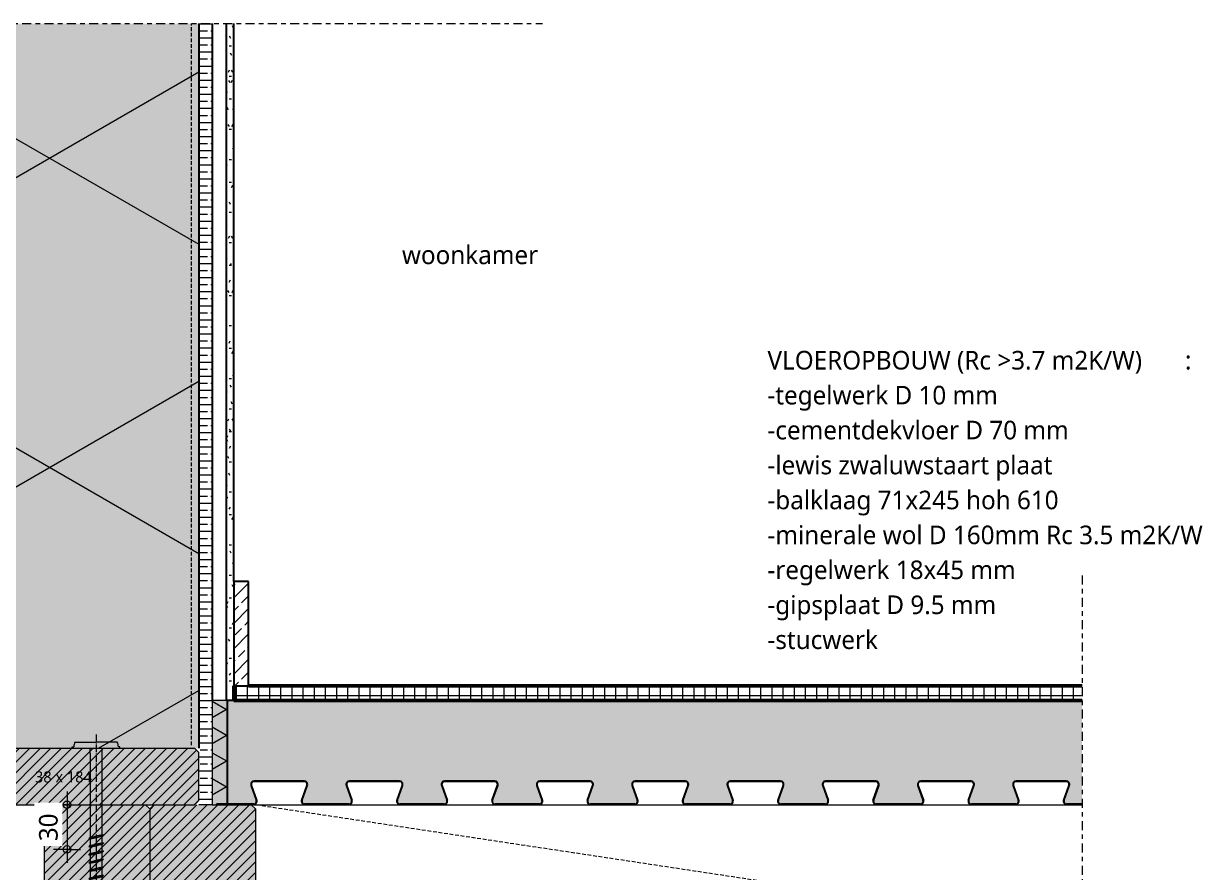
# Model space of a CAD drawing. Header units: millimetres. Extents: x 2927 to 18500, y -7154 to 6447.
# Drawn here: x 5745 to 6537, y 4149 to 4719 of the extents above; entities that cross this region are included whole.
import ezdxf

# ---------------------------------------------------------------- set-up
doc = ezdxf.new("R2010")
doc.units = ezdxf.units.MM
for name, pattern in [('MV_center', [15, 6, -3, 3, -3]), ('MV_hartlijn_staal', [6.6, 5, -0.8, 0, -0.8]), ('MV_hidden', [3.75, 2.5, -1.25])]:
    doc.linetypes.add(name, pattern=pattern)
for name, color, linetype, lineweight in [('A-ANNO-DIMS', 211, 'Continuous', 13), ('A-ANNO-DIMS-5', 211, 'Continuous', 13), ('A-ANNO-NOTE', 131, 'Continuous', 18), ('A-DETL', 90, 'Continuous', 13), ('A-DETL-GENF', 92, 'Continuous', 18), ('A-DETL-MEDM', 33, 'Continuous', 18), ('G-ANNO-TEXT', 231, 'Continuous', 13)]:
    doc.layers.add(name, color=color, linetype=linetype, lineweight=lineweight)
doc.styles.add('Segoe UI', font='segoeui.ttf', dxfattribs={"height": 7.5})
doc.styles.add('Segoe UI_3', font='segoeui.ttf', dxfattribs={"height": 12.5})
doc.styles.add('Segoe UI_B', font='segoeui.ttf', dxfattribs={"height": 12.5})
doc.dimstyles.new('2_5_mm_controle', dxfattribs={"dimscale": 304.8, "dimtxt": 13.092049, "dimasz": 0.016404, "dimexe": 0.029528, "dimexo": 0.0625, "dimgap": 0.008202, "dimtad": 1, "dimdec": 0, "dimzin": 0, "dimdsep": 46, "dimtxsty": 'Segoe UI_3', "dimblk1": 'DOTBLANK', "dimblk2": 'DOTBLANK', "dimsah": 1, "dimcen": 0.09, "dimdle": 0.029528, "dimazin": 0, "dimtfac": 1, "dimtdec": 4, "dimtix": 1, "dimtmove": 0, "dimatfit": 3, "dimfxl": 0.029528, "dimfxlon": 1, "dimtvp": 1, "dimtfill": 1, "dimtolj": 1, "dimtzin": 0, "dimarcsym": 2})

# ---------------------------------------------------------------- blocks, each defined once
blk = doc.blocks.new('42 isolatie - Type 1-V29-Details Domera')
at = {"layer": 'A-DETL-GENF'}
blk.add_hatch(color=256, dxfattribs=at).paths.add_polyline_path([(38.28, -0.8), (38.28, -184.8), (525.28, -184.8), (525.28, -0.8), (230.28, -0.8)])
at = {"layer": 'A-DETL-GENF', "lineweight": 13}
h = blk.add_hatch(dxfattribs=at)
h.set_pattern_fill('FP_11', color=256, style=0, pattern_type=2)
h.set_pattern_definition([(300, (-2126.39, -181.76), (-155.885, -90), []), (240, (-2126.39, -181.76), (-155.885, 90), [])])
h.paths.add_polyline_path([(38.28, -0.8), (38.28, -184.8), (525.28, -184.8), (525.28, -0.8), (230.28, -0.8)])
at = {"layer": 'A-DETL-GENF'}
for p, q in [((213.46, -0.8), (38.28, -0.8)), ((213.46, -0.8), (38.28, -0.8)), ((230.28, -0.8), (213.46, -0.8)), ((230.28, -0.8), (213.46, -0.8)), ((525.28, -0.8), (230.28, -0.8)), ((38.28, -184.8), (525.28, -184.8))]:
    blk.add_line(p, q, dxfattribs=at)
blk = doc.blocks.new('00 hout_rechthoekig_sls - Vuren 71x221-V33-Details Domera')
at = {"layer": 'A-DETL-GENF'}
blk.add_hatch(color=256, dxfattribs=at).paths.add_polyline_path([(221, -2.83), (218.17, 0), (2.83, 0), (0, -2.83), (0, -68.17), (2.83, -71), (218.17, -71), (221, -68.17)])
at = {"layer": 'A-DETL-MEDM', "lineweight": 13}
h = blk.add_hatch(dxfattribs=at)
h.set_pattern_fill('FP_68', color=256, style=0, pattern_type=2)
h.set_pattern_definition([(135, (4194.144, -5829.284), (-3.535534, -3.535534), [])])
h.paths.add_polyline_path([(221, -68.17), (221, -2.83), (218.17, 0), (2.83, 0), (0, -2.83), (0, -68.17), (2.83, -71), (218.17, -71)])
at = {"layer": 'A-DETL-MEDM'}
for p, q in [((0, -2.83), (2.83, 0)), ((2.83, 0), (0, -2.83)), ((218.17, 0), (221, -2.83)), ((218.17, 0), (221, -2.83)), ((2.83, -71), (0, -68.17)), ((0, -68.17), (2.83, -71)), ((2.83, -71), (218.17, -71)), ((221, -68.17), (218.17, -71)), ((218.17, -71), (221, -68.17))]:
    blk.add_line(p, q, dxfattribs=at)
blk = doc.blocks.new('00 hout_rechthoekig_sls - Vuren 71x221-V35-Details Domera')
at = {"layer": 'A-DETL-GENF'}
blk.add_hatch(color=256, dxfattribs=at).paths.add_polyline_path([(221, -68.17), (221, -2.83), (218.17, 0), (2.83, 0), (0, -2.83), (0, -68.17), (2.83, -71), (218.17, -71)])
at = {"layer": 'A-DETL-MEDM', "lineweight": 13}
h = blk.add_hatch(dxfattribs=at)
h.set_pattern_fill('FP_70', color=256, style=0, pattern_type=2)
h.set_pattern_definition([(135, (4194.144, -5900.284), (-3.535534, -3.535534), [])])
h.paths.add_polyline_path([(221, -68.17), (221, -2.83), (218.17, 0), (2.83, 0), (0, -2.83), (0, -68.17), (2.83, -71), (218.17, -71)])
at = {"layer": 'A-DETL-MEDM'}
for p, q in [((0, -2.83), (2.83, 0)), ((2.83, 0), (0, -2.83)), ((2.83, 0), (218.17, 0)), ((218.17, 0), (221, -2.83)), ((218.17, 0), (221, -2.83)), ((221, -68.17), (221, -2.83)), ((0, -29), (0, -38)), ((2.83, -71), (0, -68.17)), ((0, -68.17), (2.83, -71)), ((2.83, -71), (218.17, -71)), ((221, -68.17), (218.17, -71)), ((218.17, -71), (221, -68.17))]:
    blk.add_line(p, q, dxfattribs=at)
blk = doc.blocks.new('00 hout_rechthoekig_sls - SLS 38x184-V36-Details Domera')
at = {"layer": 'A-DETL-GENF'}
blk.add_hatch(color=256, dxfattribs=at).paths.add_polyline_path([(181.17, -38), (184, -35.17), (184, -2.83), (181.17, 0), (2.83, 0), (0, -2.83), (0, -35.17), (2.83, -38), (75.02, -38)])
at = {"layer": 'A-DETL-MEDM', "lineweight": 13}
h = blk.add_hatch(dxfattribs=at)
h.set_pattern_fill('FP_71', color=256, style=0, pattern_type=2)
h.set_pattern_definition([(45, (-5678.284, -4232.144), (-3.535534, 3.535534), [])])
h.paths.add_polyline_path([(181.17, -38), (184, -35.17), (184, -2.83), (181.17, 0), (2.83, 0), (0, -2.83), (0, -35.17), (2.83, -38), (75.02, -38)])
at = {"layer": 'A-DETL-MEDM'}
for p, q in [((0, -2.83), (2.83, 0)), ((2.83, 0), (0, -2.83)), ((2.83, 0), (181.17, 0)), ((181.17, 0), (184, -2.83)), ((0, -2.83), (0, -35.17)), ((181.17, 0), (184, -2.83)), ((184, -35.17), (184, -2.83)), ((2.83, -38), (0, -35.17)), ((0, -35.17), (2.83, -38)), ((2.83, -38), (181.17, -38)), ((184, -35.17), (181.17, -38)), ((181.17, -38), (184, -35.17))]:
    blk.add_line(p, q, dxfattribs=at)
blk = doc.blocks.new('42 isolatie - Type 1-3773044-Details Domera')
at = {"layer": 'A-DETL-GENF'}
blk.add_hatch(color=256, dxfattribs=at).paths.add_polyline_path([(0.28, -0.8), (0.28, -3.3), (0.78, -4.01), (0.78, -10.8), (70.28, -10.8), (70.28, -0.8), (11.79, -0.8)])
at = {"layer": 'A-DETL-GENF', "lineweight": 13}
h = blk.add_hatch(dxfattribs=at)
h.set_pattern_fill('FP_56', color=256, style=0, pattern_type=2)
h.set_pattern_definition([(300, (-2375.531, -120.812), (-12.99038, -7.5), []), (240, (-2375.531, -120.812), (-12.99038, 7.5), [])])
h.paths.add_polyline_path([(0.28, -0.8), (0.28, -3.3), (0.78, -4.01), (0.78, -10.8), (70.28, -10.8), (70.28, -0.8), (11.79, -0.8)])
at = {"layer": 'A-DETL-GENF'}
for p, q in [((70.28, -0.8), (0.28, -0.8)), ((0.28, -0.8), (0.28, -3.3)), ((70.28, -0.8), (0.28, -0.8)), ((0.28, -0.8), (0.28, -3.3)), ((70.28, -10.8), (70.28, -0.8)), ((70.28, -10.8), (70.28, -0.8)), ((0.78, -10.8), (70.28, -10.8))]:
    blk.add_line(p, q, dxfattribs=at)
blk = doc.blocks.new('23 Zwaluwstaartplaat - Lewis Zwaluwstaartplaat-3218157-Details Domera')
at = {"layer": 'A-DETL-GENF'}
blk.add_hatch(color=256, dxfattribs=at).paths.add_polyline_path([(482.09, 0), (511.91, 0), (512.44, 0.06), (512.95, 0.25), (513.39, 0.55), (513.75, 0.95), (514, 1.42), (514.14, 1.94), (514.14, 2.52), (514.03, 3), (510.35, 13.57), (510.35, 13.99), (510.46, 14.39), (510.66, 14.76), (510.94, 15.07), (511.28, 15.3), (511.67, 15.45), (512.09, 15.5), (546.33, 15.45), (546.72, 15.3), (547.06, 15.07), (547.34, 14.76), (547.56, 14.31), (547.65, 13.99), (547.65, 13.57), (547.54, 13.1), (543.97, 3), (543.85, 2.48), (543.86, 1.94), (544, 1.42), (544.25, 0.95), (544.61, 0.55), (545.05, 0.25), (545.56, 0.06), (546.09, 0), (556.5, 0), (556.5, 0.5), (545.67, 0.55), (545.28, 0.7), (544.92, 0.95), (544.56, 1.42), (544.46, 1.61), (544.35, 2.01), (544.36, 2.48), (544.5, 3), (548.07, 13.17), (548.15, 13.57), (548.14, 14.06), (548, 14.58), (547.73, 15.07), (547.31, 15.5), (546.72, 15.83), (546.44, 15.94), (545.91, 16), (512.09, 16), (511.56, 15.94), (510.94, 15.67), (510.48, 15.3), (510.25, 15.05), (509.95, 14.39), (509.86, 13.99), (509.85, 13.52), (509.97, 13), (513.65, 2.43), (513.65, 2.01), (513.44, 1.42), (513.34, 1.24), (512.95, 0.85), (512.72, 0.7), (512.33, 0.55), (511.91, 0.5), (481.67, 0.55), (481.28, 0.7), (480.92, 0.95), (480.56, 1.42), (480.46, 1.61), (480.35, 2.01), (480.36, 2.48), (480.5, 3), (484.07, 13.17), (484.15, 13.57), (484.14, 14.06), (484, 14.58), (483.73, 15.07), (483.31, 15.5), (482.72, 15.83), (482.44, 15.94), (481.91, 16), (448.09, 16), (447.56, 15.94), (446.94, 15.67), (446.48, 15.3), (446.25, 15.05), (445.95, 14.39), (445.86, 13.99), (445.85, 13.52), (445.97, 13), (449.65, 2.43), (449.65, 2.01), (449.44, 1.42), (449.34, 1.24), (448.95, 0.85), (448.72, 0.7), (448.33, 0.55), (447.91, 0.5), (417.67, 0.55), (417.28, 0.7), (416.92, 0.95), (416.56, 1.42), (416.46, 1.61), (416.35, 2.01), (416.36, 2.48), (416.5, 3), (420.07, 13.17), (420.15, 13.57), (420.14, 14.06), (420, 14.58), (419.73, 15.07), (419.31, 15.5), (418.72, 15.83), (418.44, 15.94), (417.91, 16), (384.09, 16), (383.56, 15.94), (382.94, 15.67), (382.48, 15.3), (382.25, 15.05), (381.95, 14.39), (381.86, 13.99), (381.85, 13.52), (381.97, 13), (385.65, 2.43), (385.65, 2.01), (385.44, 1.42), (385.34, 1.24), (384.95, 0.85), (384.72, 0.7), (384.33, 0.55), (383.91, 0.5), (353.67, 0.55), (353.28, 0.7), (352.92, 0.95), (352.56, 1.42), (352.46, 1.61), (352.35, 2.01), (352.36, 2.48), (352.5, 3), (356.07, 13.17), (356.15, 13.57), (356.14, 14.06), (356, 14.58), (355.73, 15.07), (355.31, 15.5), (354.72, 15.83), (354.44, 15.94), (353.91, 16), (320.09, 16), (319.56, 15.94), (318.94, 15.67), (318.48, 15.3), (318.25, 15.05), (317.95, 14.39), (317.86, 13.99), (317.85, 13.52), (317.97, 13), (321.65, 2.43), (321.65, 2.01), (321.44, 1.42), (321.34, 1.24), (320.95, 0.85), (320.72, 0.7), (320.33, 0.55), (319.91, 0.5), (289.66, 0.55), (289.28, 0.7), (288.92, 0.95), (288.56, 1.42), (288.46, 1.61), (288.35, 2.01), (288.36, 2.48), (288.5, 3), (292.07, 13.17), (292.15, 13.57), (292.14, 14.06), (291.9, 14.76), (291.65, 15.16), (291.31, 15.5), (290.95, 15.75), (290.44, 15.94), (289.91, 16), (256.09, 16), (255.56, 15.94), (254.94, 15.67), (254.48, 15.3), (254.25, 15.05), (254, 14.58), (253.86, 13.99), (253.85, 13.52), (253.97, 13), (257.65, 2.43), (257.65, 2.01), (257.44, 1.42), (257.34, 1.24), (256.95, 0.85), (256.72, 0.7), (256.33, 0.55), (255.91, 0.5), (225.67, 0.55), (225.28, 0.7), (224.92, 0.95), (224.56, 1.42), (224.46, 1.61), (224.35, 2.01), (224.36, 2.48), (224.5, 3), (228.07, 13.17), (228.15, 13.52), (228.14, 14.06), (227.9, 14.76), (227.73, 15.07), (227.31, 15.5), (226.72, 15.83), (226.44, 15.94), (225.91, 16), (192.09, 16), (191.56, 15.94), (190.94, 15.67), (190.48, 15.3), (190.25, 15.05), (189.95, 14.39), (189.86, 14.06), (189.85, 13.52), (189.97, 13), (193.65, 2.43), (193.65, 2.01), (193.44, 1.42), (193.34, 1.24), (192.95, 0.85), (192.72, 0.7), (192.33, 0.55), (191.91, 0.5), (161.67, 0.55), (161.28, 0.7), (160.92, 0.95), (160.56, 1.42), (160.46, 1.61), (160.35, 2.01), (160.36, 2.48), (160.5, 3), (164.07, 13.17), (164.15, 13.52), (164.14, 14.06), (163.9, 14.76), (163.73, 15.07), (163.31, 15.5), (162.72, 15.83), (162.44, 15.94), (161.91, 16), (128.09, 16), (127.56, 15.94), (126.94, 15.67), (126.48, 15.3), (126.25, 15.05), (125.95, 14.39), (125.86, 14.06), (125.85, 13.52), (125.97, 13), (129.65, 2.43), (129.65, 2.01), (129.44, 1.42), (129.34, 1.24), (128.95, 0.85), (128.72, 0.7), (128.33, 0.55), (127.91, 0.5), (97.67, 0.55), (97.28, 0.7), (96.92, 0.95), (96.56, 1.42), (96.46, 1.61), (96.35, 2.01), (96.36, 2.48), (96.5, 3), (100.07, 13.17), (100.15, 13.52), (100.14, 14.06), (99.9, 14.76), (99.73, 15.07), (99.31, 15.5), (98.72, 15.83), (98.44, 15.94), (97.91, 16), (64.09, 16), (63.56, 15.94), (62.94, 15.67), (62.48, 15.3), (62.25, 15.05), (61.95, 14.39), (61.86, 14.06), (61.85, 13.52), (61.97, 13), (65.65, 2.43), (65.65, 2.01), (65.44, 1.42), (65.34, 1.24), (64.95, 0.85), (64.72, 0.7), (64.33, 0.55), (63.91, 0.5), (33.67, 0.55), (33.28, 0.7), (32.92, 0.95), (32.56, 1.42), (32.46, 1.61), (32.35, 2.01), (32.36, 2.48), (32.5, 3), (36.07, 13.17), (36.15, 13.52), (36.14, 14.06), (35.9, 14.76), (35.73, 15.07), (35.31, 15.5), (34.72, 15.83), (34.44, 15.94), (33.91, 16), (0.09, 16), (-0.44, 15.94), (-1.06, 15.67), (-1.52, 15.3), (-1.75, 15.05), (-2.05, 14.39), (-2.14, 14.06), (-2.15, 13.52), (-2.03, 13), (1.65, 2.43), (1.65, 2.01), (1.44, 1.42), (1.34, 1.24), (0.95, 0.85), (0.72, 0.7), (0.33, 0.55), (-0.09, 0.5), (-24.79, 0.5), (-25.5, 0), (-0.09, 0), (0.44, 0.06), (0.95, 0.25), (1.39, 0.55), (1.75, 0.95), (2, 1.42), (2.14, 1.94), (2.14, 2.52), (2.03, 3), (-1.65, 13.57), (-1.65, 13.99), (-1.54, 14.39), (-1.34, 14.76), (-1.06, 15.07), (-0.72, 15.3), (-0.33, 15.45), (0.09, 15.5), (34.33, 15.45), (34.72, 15.3), (35.06, 15.07), (35.34, 14.76), (35.56, 14.31), (35.65, 13.99), (35.65, 13.54), (35.54, 13.1), (31.97, 3), (31.85, 2.48), (31.86, 1.94), (32, 1.42), (32.25, 0.95), (32.61, 0.55), (33.05, 0.25), (33.56, 0.06), (34.09, 0), (63.91, 0), (64.44, 0.06), (64.95, 0.25), (65.39, 0.55), (65.75, 0.95), (66, 1.42), (66.14, 1.94), (66.14, 2.52), (66.03, 3), (62.35, 13.57), (62.35, 13.99), (62.46, 14.39), (62.66, 14.76), (62.94, 15.07), (63.28, 15.3), (63.67, 15.45), (64.09, 15.5), (98.33, 15.45), (98.72, 15.3), (99.06, 15.07), (99.34, 14.76), (99.56, 14.31), (99.65, 13.99), (99.65, 13.54), (99.54, 13.1), (95.97, 3), (95.85, 2.48), (95.86, 1.94), (96, 1.42), (96.25, 0.95), (96.61, 0.55), (97.05, 0.25), (97.56, 0.06), (98.09, 0), (127.91, 0), (128.44, 0.06), (128.95, 0.25), (129.39, 0.55), (129.75, 0.95), (130, 1.42), (130.14, 1.94), (130.14, 2.52), (130.03, 3), (126.35, 13.57), (126.35, 13.99), (126.46, 14.39), (126.66, 14.76), (126.94, 15.07), (127.28, 15.3), (127.67, 15.45), (128.09, 15.5), (162.33, 15.45), (162.72, 15.3), (163.06, 15.07), (163.34, 14.76), (163.56, 14.31), (163.65, 13.99), (163.65, 13.54), (163.54, 13.1), (159.97, 3), (159.85, 2.48), (159.86, 1.94), (160, 1.42), (160.25, 0.95), (160.61, 0.55), (161.05, 0.25), (161.56, 0.06), (162.09, 0), (191.91, 0), (192.44, 0.06), (192.95, 0.25), (193.39, 0.55), (193.75, 0.95), (194, 1.42), (194.14, 1.94), (194.14, 2.52), (194.03, 3), (190.35, 13.57), (190.35, 13.99), (190.46, 14.39), (190.66, 14.76), (190.94, 15.07), (191.28, 15.3), (191.67, 15.45), (192.09, 15.5), (226.33, 15.45), (226.72, 15.3), (227.06, 15.07), (227.34, 14.76), (227.56, 14.31), (227.65, 13.99), (227.65, 13.54), (227.54, 13.1), (223.97, 3), (223.85, 2.48), (223.86, 1.94), (224, 1.42), (224.25, 0.95), (224.61, 0.55), (225.05, 0.25), (225.56, 0.06), (226.09, 0), (255.91, 0), (256.44, 0.06), (256.95, 0.25), (257.39, 0.55), (257.75, 0.95), (258, 1.42), (258.14, 1.94), (258.14, 2.52), (258.03, 3), (254.35, 13.57), (254.35, 13.99), (254.46, 14.39), (254.66, 14.76), (254.94, 15.07), (255.28, 15.3), (255.67, 15.45), (256.09, 15.5), (290.33, 15.45), (290.72, 15.3), (291.06, 15.07), (291.34, 14.76), (291.56, 14.31), (291.65, 13.99), (291.65, 13.57), (291.56, 13.17), (287.97, 3), (287.85, 2.48), (287.86, 1.94), (288, 1.42), (288.25, 0.95), (288.61, 0.55), (289.05, 0.25), (289.56, 0.06), (290.09, 0), (319.91, 0), (320.44, 0.06), (320.95, 0.25), (321.39, 0.55), (321.75, 0.95), (322, 1.42), (322.14, 1.94), (322.14, 2.52), (322.03, 3), (318.35, 13.57), (318.35, 13.99), (318.46, 14.39), (318.66, 14.76), (318.94, 15.07), (319.28, 15.3), (319.67, 15.45), (320.09, 15.5), (354.33, 15.45), (354.72, 15.3), (355.06, 15.07), (355.34, 14.76), (355.56, 14.31), (355.65, 13.99), (355.65, 13.57), (355.54, 13.1), (351.97, 3), (351.85, 2.48), (351.86, 1.94), (352, 1.42), (352.25, 0.95), (352.61, 0.55), (353.05, 0.25), (353.56, 0.06), (354.09, 0), (383.91, 0), (384.44, 0.06), (384.95, 0.25), (385.39, 0.55), (385.75, 0.95), (386, 1.42), (386.14, 1.94), (386.14, 2.52), (386.03, 3), (382.35, 13.57), (382.35, 13.99), (382.46, 14.39), (382.66, 14.76), (382.94, 15.07), (383.28, 15.3), (383.67, 15.45), (384.09, 15.5), (418.33, 15.45), (418.72, 15.3), (419.06, 15.07), (419.34, 14.76), (419.56, 14.31), (419.65, 13.99), (419.65, 13.57), (419.54, 13.1), (415.97, 3), (415.85, 2.48), (415.86, 1.94), (416, 1.42), (416.25, 0.95), (416.61, 0.55), (417.05, 0.25), (417.56, 0.06), (418.09, 0), (447.91, 0), (448.44, 0.06), (448.95, 0.25), (449.39, 0.55), (449.75, 0.95), (450, 1.42), (450.14, 1.94), (450.14, 2.52), (450.03, 3), (446.35, 13.57), (446.35, 13.99), (446.46, 14.39), (446.66, 14.76), (446.94, 15.07), (447.28, 15.3), (447.67, 15.45), (448.09, 15.5), (482.33, 15.45), (482.72, 15.3), (483.06, 15.07), (483.34, 14.76), (483.56, 14.31), (483.65, 13.99), (483.65, 13.57), (483.54, 13.1), (479.97, 3), (479.85, 2.48), (479.86, 1.94), (480, 1.42), (480.25, 0.95), (480.61, 0.55), (481.05, 0.25), (481.56, 0.06)])
for p, q in [((33.91, 16), (0.09, 16)), ((97.91, 16), (64.09, 16)), ((161.91, 16), (128.09, 16)), ((225.91, 16), (192.09, 16)), ((289.91, 16), (256.09, 16)), ((353.91, 16), (320.09, 16)), ((417.91, 16), (384.09, 16)), ((481.91, 16), (448.09, 16)), ((545.91, 16), (512.09, 16)), ((-2.03, 13), (1.56, 2.83)), ((-1.56, 13.17), (2.03, 3)), ((33.91, 15.5), (0.09, 15.5)), ((31.97, 3), (35.56, 13.17)), ((32.44, 2.83), (36.03, 13)), ((61.97, 13), (65.56, 2.83)), ((62.44, 13.17), (66.03, 3)), ((97.91, 15.5), (64.09, 15.5)), ((95.97, 3), (99.56, 13.17)), ((96.44, 2.83), (100.03, 13)), ((125.97, 13), (129.56, 2.83)), ((126.44, 13.17), (130.03, 3)), ((161.91, 15.5), (128.09, 15.5)), ((159.97, 3), (163.56, 13.17)), ((160.44, 2.83), (164.03, 13)), ((189.97, 13), (193.56, 2.83)), ((190.44, 13.17), (194.03, 3)), ((225.91, 15.5), (192.09, 15.5)), ((223.97, 3), (227.56, 13.17)), ((224.44, 2.83), (228.03, 13)), ((253.97, 13), (257.56, 2.83)), ((254.44, 13.17), (258.03, 3)), ((289.91, 15.5), (256.09, 15.5)), ((287.97, 3), (291.56, 13.17)), ((288.44, 2.83), (292.03, 13)), ((317.97, 13), (321.56, 2.83)), ((318.44, 13.17), (322.03, 3)), ((353.91, 15.5), (320.09, 15.5)), ((351.97, 3), (355.56, 13.17)), ((352.44, 2.83), (356.03, 13)), ((381.97, 13), (385.56, 2.83)), ((382.44, 13.17), (386.03, 3)), ((417.91, 15.5), (384.09, 15.5)), ((415.97, 3), (419.56, 13.17)), ((416.44, 2.83), (420.03, 13)), ((445.97, 13), (449.56, 2.83)), ((446.44, 13.17), (450.03, 3)), ((481.91, 15.5), (448.09, 15.5)), ((479.97, 3), (483.56, 13.17)), ((480.44, 2.83), (484.03, 13)), ((509.97, 13), (513.56, 2.83)), ((510.44, 13.17), (514.03, 3)), ((545.91, 15.5), (512.09, 15.5)), ((543.97, 3), (547.56, 13.17)), ((544.44, 2.83), (548.03, 13)), ((-24.79, 0.5), (-25.5, 0)), ((-25.5, 0), (-0.09, 0)), ((-0.09, 0.5), (-24.79, 0.5)), ((63.91, 0.5), (34.09, 0.5)), ((127.91, 0.5), (98.09, 0.5)), ((191.91, 0.5), (162.09, 0.5)), ((255.91, 0.5), (226.09, 0.5)), ((319.91, 0.5), (290.09, 0.5)), ((383.91, 0.5), (354.09, 0.5)), ((447.91, 0.5), (418.09, 0.5)), ((511.91, 0.5), (482.09, 0.5)), ((556.5, 0.5), (546.09, 0.5)), ((34.09, 0), (63.91, 0)), ((98.09, 0), (127.91, 0)), ((162.09, 0), (191.91, 0)), ((226.09, 0), (255.91, 0)), ((290.09, 0), (319.91, 0)), ((354.09, 0), (383.91, 0)), ((418.09, 0), (447.91, 0)), ((482.09, 0), (511.91, 0)), ((546.09, 0), (556.5, 0))]:
    blk.add_line(p, q, dxfattribs=at)
for centre, radius, start, end in [((0.09, 13.75), 2.25, 90, 199.47122), ((33.91, 13.75), 2.25, 340.52878, 90), ((64.09, 13.75), 2.25, 90, 199.47122), ((97.91, 13.75), 2.25, 340.52878, 90), ((128.09, 13.75), 2.25, 90, 199.47122), ((161.91, 13.75), 2.25, 340.52878, 90), ((192.09, 13.75), 2.25, 90, 199.47122), ((225.91, 13.75), 2.25, 340.52878, 90), ((256.09, 13.75), 2.25, 90, 199.47122), ((289.91, 13.75), 2.25, 340.52878, 90), ((320.09, 13.75), 2.25, 90, 199.47122), ((353.91, 13.75), 2.25, 340.52878, 90), ((384.09, 13.75), 2.25, 90, 199.47122), ((417.91, 13.75), 2.25, 340.52878, 90), ((448.09, 13.75), 2.25, 90, 199.47122), ((481.91, 13.75), 2.25, 340.52878, 90), ((512.09, 13.75), 2.25, 90, 199.47122), ((545.91, 13.75), 2.25, 340.52878, 90), ((0.09, 13.75), 1.75, 90, 199.47122), ((33.91, 13.75), 1.75, 340.52878, 90), ((64.09, 13.75), 1.75, 90, 199.47122), ((97.91, 13.75), 1.75, 340.52878, 90), ((128.09, 13.75), 1.75, 90, 199.47122), ((161.91, 13.75), 1.75, 340.52878, 90), ((192.09, 13.75), 1.75, 90, 199.47122), ((225.91, 13.75), 1.75, 340.52878, 90), ((256.09, 13.75), 1.75, 90, 199.47122), ((289.91, 13.75), 1.75, 340.52878, 90), ((320.09, 13.75), 1.75, 90, 199.47122), ((353.91, 13.75), 1.75, 340.52878, 90), ((384.09, 13.75), 1.75, 90, 199.47122), ((417.91, 13.75), 1.75, 340.52878, 90), ((448.09, 13.75), 1.75, 90, 199.47122), ((481.91, 13.75), 1.75, 340.52878, 90), ((512.09, 13.75), 1.75, 90, 199.47122), ((545.91, 13.75), 1.75, 340.52878, 90), ((-0.09, 2.25), 2.25, 270, 19.47122), ((-0.09, 2.25), 1.75, 270, 19.47122), ((34.09, 2.25), 2.25, 160.52878, 270), ((34.09, 2.25), 1.75, 160.52878, 270), ((63.91, 2.25), 2.25, 270, 19.47122), ((63.91, 2.25), 1.75, 270, 19.47122), ((98.09, 2.25), 2.25, 160.52878, 270), ((98.09, 2.25), 1.75, 160.52878, 270), ((127.91, 2.25), 2.25, 270, 19.47122), ((127.91, 2.25), 1.75, 270, 19.47122), ((162.09, 2.25), 2.25, 160.52878, 270), ((162.09, 2.25), 1.75, 160.52878, 270), ((191.91, 2.25), 2.25, 270, 19.47122), ((191.91, 2.25), 1.75, 270, 19.47122), ((226.09, 2.25), 2.25, 160.52878, 270), ((226.09, 2.25), 1.75, 160.52878, 270), ((255.91, 2.25), 2.25, 270, 19.47122), ((255.91, 2.25), 1.75, 270, 19.47122), ((290.09, 2.25), 2.25, 160.52878, 270), ((290.09, 2.25), 1.75, 160.52878, 270), ((319.91, 2.25), 2.25, 270, 19.47122), ((319.91, 2.25), 1.75, 270, 19.47122), ((354.09, 2.25), 2.25, 160.52878, 270), ((354.09, 2.25), 1.75, 160.52878, 270), ((383.91, 2.25), 2.25, 270, 19.47122), ((383.91, 2.25), 1.75, 270, 19.47122), ((418.09, 2.25), 2.25, 160.52878, 270), ((418.09, 2.25), 1.75, 160.52878, 270), ((447.91, 2.25), 2.25, 270, 19.47122), ((447.91, 2.25), 1.75, 270, 19.47122), ((482.09, 2.25), 2.25, 160.52878, 270), ((482.09, 2.25), 1.75, 160.52878, 270), ((511.91, 2.25), 2.25, 270, 19.47122), ((511.91, 2.25), 1.75, 270, 19.47122), ((546.09, 2.25), 2.25, 160.52878, 270), ((546.09, 2.25), 1.75, 160.52878, 270)]:
    blk.add_arc(centre, radius, start, end, dxfattribs=at)
blk = doc.blocks.new('28 schroeven 2D - Tellerkop-schroef 10_0x180mm-3218140-Details Domera')
at = {"layer": 'A-DETL-GENF', "linetype": 'MV_hartlijn_staal', "lineweight": 13}
blk.add_line((0, 9.1), (0, -185.9), dxfattribs=at)
at = {"layer": 'A-DETL-GENF', "lineweight": 5}
for p, q in [((-16, 0), (-16, 1)), ((-16, 1), (-15, 1)), ((-14.2, 4), (0, 4)), ((14.2, 4), (0, 4)), ((16, 1), (15, 1)), ((16, 0), (16, 1)), ((-16, 0), (16, 0)), ((-4, -3.55), (-4, -175)), ((4, -175), (4, -3.55)), ((5, -58.31), (-5, -60.64)), ((-5, -60.64), (-4.25, -60)), ((4.25, -58.95), (5, -58.31)), ((5, -63.75), (-5, -66.08)), ((-5, -66.08), (-4.25, -65.44)), ((5, -69.19), (-5, -71.52)), ((-5, -71.52), (-4.25, -70.88)), ((4.25, -64.39), (5, -63.75)), ((4.25, -69.83), (5, -69.19)), ((5, -74.63), (-5, -76.96)), ((-5, -76.96), (-4.25, -76.32)), ((4.25, -75.27), (5, -74.63)), ((5, -80.07), (-5, -82.4)), ((-5, -82.4), (-4.25, -81.76)), ((5, -85.52), (-5, -87.84)), ((4.25, -80.71), (5, -80.07)), ((4.25, -86.16), (5, -85.52)), ((-5, -87.84), (-4.25, -87.2)), ((5, -90.96), (-5, -93.28)), ((-5, -93.28), (-4.25, -92.64)), ((4.25, -91.6), (5, -90.96)), ((5, -96.4), (-5, -98.72)), ((-5, -98.72), (-4.25, -98.08)), ((5, -101.84), (-5, -104.17)), ((4.25, -97.04), (5, -96.4)), ((4.25, -102.48), (5, -101.84)), ((-5, -104.17), (-4.25, -103.53)), ((5, -107.28), (-5, -109.61)), ((-5, -109.61), (-4.25, -108.97)), ((4.25, -107.92), (5, -107.28)), ((5, -112.72), (-5, -115.05)), ((-5, -115.05), (-4.25, -114.41)), ((5, -118.16), (-5, -120.49)), ((4.25, -113.36), (5, -112.72)), ((4.25, -118.8), (5, -118.16)), ((-5, -120.49), (-4.25, -119.85)), ((5, -123.6), (-5, -125.93)), ((-5, -125.93), (-4.25, -125.29)), ((4.25, -124.24), (5, -123.6)), ((5, -129.04), (-5, -131.37)), ((-5, -131.37), (-4.25, -130.73)), ((5, -134.48), (-5, -136.81)), ((4.25, -129.68), (5, -129.04)), ((4.25, -135.12), (5, -134.48)), ((-5, -136.81), (-4.25, -136.17)), ((5, -139.92), (-5, -142.25)), ((-5, -142.25), (-4.25, -141.61)), ((4.25, -140.56), (5, -139.92)), ((5, -145.36), (-5, -147.69)), ((-5, -147.69), (-4.25, -147.05)), ((4.25, -146), (5, -145.36)), ((5, -150.8), (-5, -153.13)), ((-5, -153.13), (-4.25, -152.49)), ((5, -156.24), (-5, -158.57)), ((-5, -158.57), (-4.25, -157.93)), ((4.25, -151.44), (5, -150.8)), ((4.25, -156.88), (5, -156.24)), ((5, -161.68), (-5, -164.01)), ((-5, -164.01), (-4.25, -163.37)), ((4.25, -162.32), (5, -161.68)), ((5, -167.13), (-5, -169.45)), ((-5, -169.45), (-4.25, -168.81)), ((5, -172.57), (-5, -174.89)), ((4.25, -167.77), (5, -167.13)), ((4.25, -173.21), (5, -172.57)), ((-5, -174.89), (-4.25, -174.25)), ((4.26, -174.67), (-4.26, -176.66)), ((-4.26, -176.66), (-3.51, -176.02)), ((-4, -175), (0, -180)), ((3.52, -177.07), (-3.52, -178.71)), ((-3.52, -178.71), (-2.77, -178.07)), ((0, -180), (4, -175)), ((2.77, -177.71), (3.52, -177.07)), ((3.51, -175.31), (4.26, -174.67))]:
    blk.add_line(p, q, dxfattribs=at)
at = {"layer": 'A-DETL-GENF'}
for p, q in [((-4, -3.55), (-4, 0)), ((4, -3.55), (4, 0))]:
    blk.add_line(p, q, dxfattribs=at)
at = {"layer": 'A-DETL-GENF', "lineweight": 5}
for centre, start, end in [((-6.79, 0.41), 154.12592, 175.87408), ((6.79, 0.41), 4.12592, 25.87408)]:
    blk.add_arc(centre, 8.23, start, end, dxfattribs=at)
for points in [[(-5, -60.64), (-3.5, -61.2), (4.25, -58.95)], [(-4.25, -60), (4.37, -57.74), (5, -58.31)], [(-5, -66.08), (-3.5, -66.64), (4.25, -64.39)], [(-5, -71.52), (-3.5, -72.08), (4.25, -69.83)], [(-4.25, -65.44), (4.37, -63.18), (5, -63.75)], [(-4.25, -70.88), (4.37, -68.62), (5, -69.19)], [(-5, -76.96), (-3.5, -77.52), (4.25, -75.27)], [(-4.25, -76.32), (4.37, -74.06), (5, -74.63)], [(-5, -82.4), (-3.5, -82.96), (4.25, -80.71)], [(-5, -87.84), (-3.5, -88.4), (4.25, -86.16)], [(-4.25, -81.76), (4.37, -79.5), (5, -80.07)], [(-4.25, -87.2), (4.37, -84.94), (5, -85.52)], [(-5, -93.28), (-3.5, -93.84), (4.25, -91.6)], [(-4.25, -92.64), (4.37, -90.38), (5, -90.96)], [(-5, -98.72), (-3.5, -99.28), (4.25, -97.04)], [(-5, -104.17), (-3.5, -104.72), (4.25, -102.48)], [(-4.25, -98.08), (4.37, -95.82), (5, -96.4)], [(-4.25, -103.53), (4.37, -101.26), (5, -101.84)], [(-5, -109.61), (-3.5, -110.17), (4.25, -107.92)], [(-4.25, -108.97), (4.37, -106.7), (5, -107.28)], [(-5, -115.05), (-3.5, -115.61), (4.25, -113.36)], [(-5, -120.49), (-3.5, -121.05), (4.25, -118.8)], [(-4.25, -114.41), (4.37, -112.15), (5, -112.72)], [(-4.25, -119.85), (4.37, -117.59), (5, -118.16)], [(-5, -125.93), (-3.5, -126.49), (4.25, -124.24)], [(-4.25, -125.29), (4.37, -123.03), (5, -123.6)], [(-5, -131.37), (-3.5, -131.93), (4.25, -129.68)], [(-4.25, -130.73), (4.37, -128.47), (5, -129.04)], [(-4.25, -136.17), (4.37, -133.91), (5, -134.48)], [(-5, -136.81), (-3.5, -137.37), (4.25, -135.12)], [(-5, -142.25), (-3.5, -142.81), (4.25, -140.56)], [(-4.25, -141.61), (4.37, -139.35), (5, -139.92)], [(-5, -147.69), (-3.5, -148.25), (4.25, -146)], [(-4.25, -147.05), (4.37, -144.79), (5, -145.36)], [(-5, -153.13), (-3.5, -153.69), (4.25, -151.44)], [(-5, -158.57), (-3.5, -159.13), (4.25, -156.88)], [(-4.25, -152.49), (4.37, -150.23), (5, -150.8)], [(-4.25, -157.93), (4.37, -155.67), (5, -156.24)], [(-5, -164.01), (-3.5, -164.57), (4.25, -162.32)], [(-4.25, -163.37), (4.37, -161.11), (5, -161.68)], [(-5, -169.45), (-3.5, -170.01), (4.25, -167.77)], [(-5, -174.89), (-3.5, -175.45), (4.25, -173.21)], [(-4.25, -168.81), (4.37, -166.55), (5, -167.13)], [(-4.25, -174.25), (4.37, -171.99), (5, -172.57)], [(-4.26, -176.66), (-3.01, -177.14), (3.51, -175.31)], [(-3.52, -178.71), (-2.51, -179.11), (2.77, -177.71)], [(-3.51, -176.02), (3.73, -174.19), (4.26, -174.67)], [(-2.77, -178.07), (3.1, -176.67), (3.52, -177.07)]]:
    blk.add_open_spline(points, degree=2, dxfattribs=at)
blk = doc.blocks.new('NLRS_00_DI_maskeer - Type 1-4234566-Details Domera')
at = {"layer": 'A-DETL-GENF', "linetype": 'MV_center'}
blk.add_line((384.5, 0), (-100, 0), dxfattribs=at)
blk = doc.blocks.new('NLRS_00_DI_maskeer - Type 1-4234567-Details Domera')
at = {"layer": 'A-DETL-GENF', "linetype": 'MV_center'}
blk.add_line((409.5, 0), (-100, 0), dxfattribs=at)
blk = doc.blocks.new('DIMBLOCK42-Details Domera')
at = {"layer": 'A-ANNO-DIMS-5'}
for p, q in [((5773.74, 4203.14), (5773.74, 4155.14)), ((5773.74, 4194.14), (5764.74, 4194.14)), ((5773.74, 4194.14), (5782.74, 4194.14)), ((5773.74, 4164.14), (5764.74, 4164.14)), ((5773.74, 4164.14), (5782.74, 4164.14))]:
    blk.add_line(p, q, dxfattribs=at)
for centre in [(5773.74, 4194.14), (5773.74, 4164.14)]:
    blk.add_circle(centre, 2.5, dxfattribs=at)
at = {"layer": 'A-ANNO-DIMS-5', "color": 0, "insert": (5754.93, 4169.62), "char_height": 12.5, "width": 22.8516, "attachment_point": 1, "rotation": 90, "line_spacing_factor": 1.142579, "style": 'Segoe UI_3', "bg_fill": 3, "box_fill_scale": 1.25, "bg_fill_color": 9, "bg_fill_true_color": 13158600, "bg_fill_transparency": 0}
blk.add_mtext('30', dxfattribs=at)
blk = doc.blocks.new('_DotBlank')
at = {"color": 0, "linetype": 'ByBlock', "lineweight": -2}
blk.add_line((-0.5, 0), (-1, 0), dxfattribs=at)
blk.add_circle((0, 0), 0.5, dxfattribs=at)

msp = doc.modelspace()

# ---------------------------------------------------------------- hatches: boundary and pattern name
at = {"layer": 'A-DETL-GENF', "lineweight": 13}
h = msp.add_hatch(dxfattribs=at)
h.set_pattern_fill('FP_4', color=250, style=0, pattern_type=2)
h.set_pattern_definition([(0, (0, 0), (0, 9.476), []), (0, (0, 4.738), (0, 9.476), [4.738, -2.369])])
h.paths.add_polyline_path([(5871.28, 4194.14), (5871.28, 4719.14), (5862.28, 4719.14), (5862.28, 4194.14)])
h = msp.add_hatch(dxfattribs=at)
h.set_pattern_fill('FP_5', color=253, style=0, pattern_type=2)
h.set_pattern_definition([(0, (0, 0), (20.32, 5.08), [1.676, -13.564, 1.676, -13.564, -81.28]), (0, (0, 0), (20.32, 5.08), [-30.48, 1.676, -28.804, 1.676, -13.564, -35.56]), (0, (0, 0), (20.32, 5.08), [-76.2, 1.676, -8.484, 1.676, -23.724]), (120, (7.62, 2.54), (-14.559409, 15.0576362), [1.676, -13.564, 1.676, -13.564, -81.28]), (120, (7.62, 2.54), (-14.559409, 15.0576362), [-30.48, 1.676, -28.804, 1.676, -13.564, -35.56]), (120, (7.62, 2.54), (-14.559409, 15.0576362), [-76.2, 1.676, -8.484, 1.676, -23.724]), (240, (10.16, 12.7), (-5.760591, -20.1376362), [1.676, -13.564, 1.676, -13.564, -81.28]), (240, (10.16, 12.7), (-5.760591, -20.1376362), [-30.48, 1.676, -28.804, 1.676, -13.564, -35.56]), (240, (10.16, 12.7), (-5.760591, -20.1376362), [-76.2, 1.676, -8.484, 1.676, -23.724])])
h.paths.add_polyline_path([(5885.78, 4264.14), (5885.78, 4719.14), (5880.78, 4719.14), (5880.78, 4264.14), (5881.28, 4264.14)])
h = msp.add_hatch(dxfattribs=at)
h.set_pattern_fill('FP_61', color=253, style=0, pattern_type=2)
h.set_pattern_definition([(45, (0, 0), (-8.531243, 8.531243), []), (45, (8.531, 0), (-8.531243, 8.531243), [6.033, -3.016])])
h.paths.add_polyline_path([(5895.78, 4274.14), (5895.78, 4344.14), (5885.78, 4344.14), (5885.78, 4274.14), (5890.96, 4274.14)])
h = msp.add_hatch(dxfattribs=at)
h.set_pattern_fill('FP_62', color=253, style=0, pattern_type=2)
h.set_pattern_definition([(0, (0, 0), (0, 7.5), []), (90, (0, 0), (-7.5, 5e-16), [])])
h.paths.add_polyline_path([(6455.78, 4264.14), (6455.78, 4274.14), (5885.78, 4274.14), (5885.78, 4264.14), (6441.57, 4264.14)])
at = {"layer": 'A-DETL-GENF'}
msp.add_hatch(color=9, dxfattribs=at).paths.add_polyline_path([(6455.78, 4194.64), (6455.78, 4264.14), (5881.28, 4264.14), (5881.28, 4194.64), (5899.61, 4194.69), (5900, 4194.84), (5900.36, 4195.1), (5900.72, 4195.57), (5900.82, 4195.75), (5900.93, 4196.15), (5900.93, 4196.62), (5900.79, 4197.14), (5897.25, 4207.14), (5897.13, 4207.72), (5897.14, 4208.2), (5897.38, 4208.9), (5897.64, 4209.31), (5897.97, 4209.64), (5898.57, 4209.98), (5898.96, 4210.09), (5899.37, 4210.14), (5933.61, 4210.09), (5933.73, 4210.08), (5934.34, 4209.81), (5934.82, 4209.43), (5935.03, 4209.19), (5935.34, 4208.54), (5935.43, 4208.13), (5935.43, 4207.67), (5935.32, 4207.14), (5931.63, 4196.57), (5931.66, 4196.09), (5931.84, 4195.57), (5931.94, 4195.38), (5932.34, 4195), (5932.57, 4194.84), (5932.96, 4194.69), (5933.37, 4194.64), (5963.61, 4194.69), (5964, 4194.84), (5964.36, 4195.1), (5964.72, 4195.57), (5964.82, 4195.75), (5964.93, 4196.15), (5964.93, 4196.62), (5964.79, 4197.14), (5961.21, 4207.31), (5961.13, 4207.72), (5961.14, 4208.2), (5961.38, 4208.9), (5961.64, 4209.31), (5961.97, 4209.64), (5962.57, 4209.98), (5962.96, 4210.09), (5963.37, 4210.14), (5997.61, 4210.09), (5997.73, 4210.08), (5998.34, 4209.81), (5998.82, 4209.43), (5999.03, 4209.19), (5999.34, 4208.54), (5999.43, 4208.13), (5999.43, 4207.67), (5999.32, 4207.14), (5995.63, 4196.57), (5995.66, 4196.09), (5995.84, 4195.57), (5995.94, 4195.38), (5996.34, 4195), (5996.57, 4194.84), (5996.96, 4194.69), (5997.37, 4194.64), (6027.61, 4194.69), (6028, 4194.84), (6028.34, 4195.07), (6028.72, 4195.57), (6028.82, 4195.75), (6028.93, 4196.15), (6028.93, 4196.62), (6028.79, 4197.14), (6025.21, 4207.31), (6025.13, 4207.72), (6025.14, 4208.2), (6025.38, 4208.9), (6025.64, 4209.31), (6025.97, 4209.64), (6026.57, 4209.98), (6026.96, 4210.09), (6027.37, 4210.14), (6061.61, 4210.09), (6061.73, 4210.08), (6062.34, 4209.81), (6062.82, 4209.43), (6063.03, 4209.19), (6063.34, 4208.54), (6063.42, 4208.2), (6063.43, 4207.67), (6063.32, 4207.14), (6059.63, 4196.57), (6059.66, 4196.09), (6059.75, 4195.75), (6059.94, 4195.38), (6060.34, 4195), (6060.57, 4194.84), (6060.96, 4194.69), (6061.37, 4194.64), (6091.62, 4194.7), (6092, 4194.84), (6092.36, 4195.1), (6092.67, 4195.47), (6092.82, 4195.75), (6092.93, 4196.15), (6092.93, 4196.62), (6092.79, 4197.14), (6089.21, 4207.31), (6089.13, 4207.72), (6089.14, 4208.2), (6089.38, 4208.9), (6089.64, 4209.31), (6089.97, 4209.64), (6090.57, 4209.98), (6090.96, 4210.09), (6091.37, 4210.14), (6125.61, 4210.09), (6125.73, 4210.08), (6126.34, 4209.81), (6126.82, 4209.43), (6127.03, 4209.19), (6127.34, 4208.54), (6127.43, 4208.13), (6127.43, 4207.67), (6127.32, 4207.14), (6123.63, 4196.57), (6123.64, 4196.15), (6123.84, 4195.57), (6123.94, 4195.38), (6124.34, 4195), (6124.57, 4194.84), (6124.96, 4194.69), (6125.37, 4194.64), (6155.61, 4194.69), (6156, 4194.84), (6156.36, 4195.1), (6156.72, 4195.57), (6156.82, 4195.75), (6156.93, 4196.15), (6156.93, 4196.62), (6156.79, 4197.14), (6153.25, 4207.14), (6153.13, 4207.72), (6153.14, 4208.2), (6153.38, 4208.9), (6153.64, 4209.31), (6153.97, 4209.64), (6154.57, 4209.98), (6154.96, 4210.09), (6155.37, 4210.14), (6189.61, 4210.09), (6189.73, 4210.08), (6190.23, 4209.89), (6190.8, 4209.45), (6191.03, 4209.19), (6191.34, 4208.54), (6191.43, 4208.13), (6191.43, 4207.67), (6191.32, 4207.14), (6187.63, 4196.57), (6187.66, 4196.09), (6187.84, 4195.57), (6187.94, 4195.38), (6188.34, 4195), (6188.57, 4194.84), (6188.96, 4194.69), (6189.37, 4194.64), (6219.61, 4194.69), (6220, 4194.84), (6220.36, 4195.1), (6220.72, 4195.57), (6220.82, 4195.75), (6220.93, 4196.15), (6220.93, 4196.62), (6220.79, 4197.14), (6217.21, 4207.31), (6217.13, 4207.72), (6217.14, 4208.2), (6217.38, 4208.9), (6217.64, 4209.31), (6217.97, 4209.64), (6218.57, 4209.98), (6218.96, 4210.09), (6219.37, 4210.14), (6253.61, 4210.09), (6253.73, 4210.08), (6254.34, 4209.81), (6254.82, 4209.43), (6255.03, 4209.19), (6255.34, 4208.54), (6255.43, 4208.13), (6255.43, 4207.67), (6255.32, 4207.14), (6251.63, 4196.57), (6251.66, 4196.09), (6251.84, 4195.57), (6251.94, 4195.38), (6252.34, 4195), (6252.57, 4194.84), (6252.96, 4194.69), (6253.37, 4194.64), (6283.61, 4194.69), (6284, 4194.84), (6284.36, 4195.1), (6284.72, 4195.57), (6284.82, 4195.75), (6284.93, 4196.15), (6284.93, 4196.62), (6284.79, 4197.14), (6281.25, 4207.14), (6281.13, 4207.72), (6281.14, 4208.2), (6281.38, 4208.9), (6281.64, 4209.31), (6281.97, 4209.64), (6282.57, 4209.98), (6282.96, 4210.09), (6283.37, 4210.14), (6317.61, 4210.09), (6317.73, 4210.08), (6318.34, 4209.81), (6318.82, 4209.43), (6319.03, 4209.19), (6319.34, 4208.54), (6319.43, 4208.13), (6319.43, 4207.67), (6319.32, 4207.14), (6315.63, 4196.57), (6315.66, 4196.09), (6315.84, 4195.57), (6315.94, 4195.38), (6316.34, 4195), (6316.57, 4194.84), (6316.96, 4194.69), (6317.37, 4194.64), (6347.61, 4194.69), (6348, 4194.84), (6348.36, 4195.1), (6348.72, 4195.57), (6348.82, 4195.75), (6348.93, 4196.15), (6348.93, 4196.62), (6348.79, 4197.14), (6345.25, 4207.14), (6345.13, 4207.72), (6345.14, 4208.2), (6345.28, 4208.72), (6345.64, 4209.31), (6345.97, 4209.64), (6346.57, 4209.98), (6346.96, 4210.09), (6347.37, 4210.14), (6381.61, 4210.09), (6381.73, 4210.08), (6382.34, 4209.81), (6382.82, 4209.43), (6383.03, 4209.19), (6383.34, 4208.54), (6383.43, 4208.13), (6383.43, 4207.67), (6383.32, 4207.14), (6379.63, 4196.57), (6379.66, 4196.09), (6379.84, 4195.57), (6379.94, 4195.38), (6380.34, 4195), (6380.57, 4194.84), (6380.96, 4194.69), (6381.37, 4194.64), (6411.61, 4194.69), (6412, 4194.84), (6412.36, 4195.1), (6412.72, 4195.57), (6412.85, 4195.84), (6412.93, 4196.15), (6412.93, 4196.62), (6412.79, 4197.14), (6409.25, 4207.14), (6409.13, 4207.72), (6409.14, 4208.2), (6409.38, 4208.9), (6409.64, 4209.31), (6409.97, 4209.64), (6410.57, 4209.98), (6410.96, 4210.09), (6411.37, 4210.14), (6445.61, 4210.09), (6445.73, 4210.08), (6446.34, 4209.81), (6446.82, 4209.43), (6447.03, 4209.19), (6447.34, 4208.54), (6447.43, 4208.13), (6447.43, 4207.67), (6447.32, 4207.14), (6443.63, 4196.57), (6443.66, 4196.09), (6443.84, 4195.57), (6443.94, 4195.38), (6444.34, 4195), (6444.57, 4194.84), (6444.96, 4194.69), (6445.37, 4194.64)])

# ---------------------------------------------------------------- linework, layer by layer
at = {"layer": 'A-DETL', "linetype": 'MV_hidden', "lineweight": 18}
for p, q in [((5857.28, 4234.14), (5857.28, 4719.14)), ((5900.99, 4194.14), (6455.78, 4110.48))]:
    msp.add_line(p, q, dxfattribs=at)
at = {"layer": 'A-DETL', "lineweight": 25}
for p, q in [((5862.28, 4719.14), (5862.28, 4232.14)), ((5871.28, 4719.14), (5871.28, 4264.14)), ((5880.78, 4264.14), (5880.78, 4719.14)), ((5885.78, 4344.14), (5885.78, 4719.14)), ((5885.78, 4344.14), (5885.78, 4274.14)), ((5895.78, 4344.14), (5885.78, 4344.14)), ((5895.78, 4274.14), (5895.78, 4344.14)), ((5885.78, 4274.14), (5895.78, 4274.14)), ((5881.28, 4264.14), (5881.28, 4194.64)), ((5885.78, 4264.14), (5881.28, 4264.14))]:
    msp.add_line(p, q, dxfattribs=at)
at = {"layer": 'A-DETL', "lineweight": 50}
for p, q in [((5885.78, 4274.14), (5885.78, 4264.14)), ((6455.78, 4274.14), (5895.78, 4274.14)), ((5885.78, 4264.14), (6455.78, 4264.14))]:
    msp.add_line(p, q, dxfattribs=at)
at = {"layer": 'A-DETL', "lineweight": 18}
msp.add_line((5897.46, 4194.14), (6455.78, 4194.14), dxfattribs=at)

# ---------------------------------------------------------------- block references
at = {"layer": 'A-DETL-GENF', "linetype": 'MV_center'}
for name, p, rotation in [('NLRS_00_DI_maskeer - Type 1-4234566-Details Domera', (5993.16, 4719.14), 180), ('NLRS_00_DI_maskeer - Type 1-4234567-Details Domera', (6455.78, 3938.64), 89.99999999999991)]:
    msp.add_blockref(name, p, dxfattribs=dict(at, rotation=rotation))
at = {"layer": 'A-DETL-GENF'}
for name, p, rotation in [('42 isolatie - Type 1-V29-Details Domera', (5677.48, 4193.87), 89.99999999999991), ('42 isolatie - Type 1-3773044-Details Domera', (5870.48, 4193.87), 89.99999999999964)]:
    msp.add_blockref(name, p, dxfattribs=dict(at, rotation=rotation))
for name, p in [('28 schroeven 2D - Tellerkop-schroef 10_0x180mm-3218140-Details Domera', (5793.28, 4232.14)), ('23 Zwaluwstaartplaat - Lewis Zwaluwstaartplaat-3218157-Details Domera', (5899.28, 4194.14))]:
    msp.add_blockref(name, p, dxfattribs=at)
at = {"layer": 'A-DETL-MEDM'}
msp.add_blockref('00 hout_rechthoekig_sls - SLS 38x184-V36-Details Domera', (5678.28, 4232.14), dxfattribs=at)
at = {"layer": 'A-DETL-MEDM', "rotation": 270.0000000000001}
for name, p in [('00 hout_rechthoekig_sls - Vuren 71x221-V33-Details Domera', (5829.28, 4194.14)), ('00 hout_rechthoekig_sls - Vuren 71x221-V35-Details Domera', (5900.28, 4194.14))]:
    msp.add_blockref(name, p, dxfattribs=at)

# ---------------------------------------------------------------- texts
at = {"layer": 'A-ANNO-NOTE', "lineweight": 13, "insert": (5752.22, 4216.59), "char_height": 7.5, "width": 47.2996, "attachment_point": 1, "style": 'Segoe UI'}
msp.add_mtext('38 x 184', dxfattribs=at)
at = {"layer": 'G-ANNO-TEXT', "color": 7, "char_height": 12.5, "attachment_point": 1}
for s, insert, width, style in [('woonkamer', (5998.75, 4569.95), 110.232, 'Segoe UI_3'), ('VLOEROPBOUW (Rc >3.7 m2K/W)', (6244.39, 4499.15), 339.9155, 'Segoe UI_B'), (':', (6524.85, 4499.15), 4.4093, 'Segoe UI_3'), ('-tegelwerk D 10 mm', (6244.39, 4475.67), 192.8058, 'Segoe UI_3'), ('-cementdekvloer D 70 mm ', (6244.39, 4452.19), 257.3417, 'Segoe UI_3'), ('-lewis zwaluwstaart plaat', (6244.39, 4428.7), 232.8902, 'Segoe UI_3'), ('-balklaag 71x245 hoh 610', (6244.39, 4405.22), 243.713, 'Segoe UI_3'), ('-minerale wol D 160mm Rc 3.5 m2K/W', (6244.39, 4381.74), 366.3712, 'Segoe UI_3'), ('-regelwerk 18x45 mm', (6244.39, 4358.26), 204.8312, 'Segoe UI_3'), ('-gipsplaat D 9.5 mm', (6244.39, 4334.78), 191.2025, 'Segoe UI_3'), ('-stucwerk', (6244.39, 4311.3), 90.1898, 'Segoe UI_3')]:
    msp.add_mtext(s, dxfattribs=dict(at, insert=insert, width=width, style=style))

# ---------------------------------------------------------------- next in the draw order: dimensions: what is measured, and where the dimension line sits
at = {"layer": 'A-ANNO-DIMS'}
dim = msp.add_linear_dim(base=(5773.74, 4164.14), p1=(5782.74, 4194.14), p2=(5764.74, 4164.14), angle=90, dimstyle='2_5_mm_controle', override={"dimpost": '<>', "dimfxl": 34.985711}, dxfattribs=at)
dim.commit()
dim.dimension.update_dxf_attribs({"geometry": 'DIMBLOCK42-Details Domera', "text_midpoint": (5764.78, 4179.14)})

doc.saveas('drawing.dxf')
